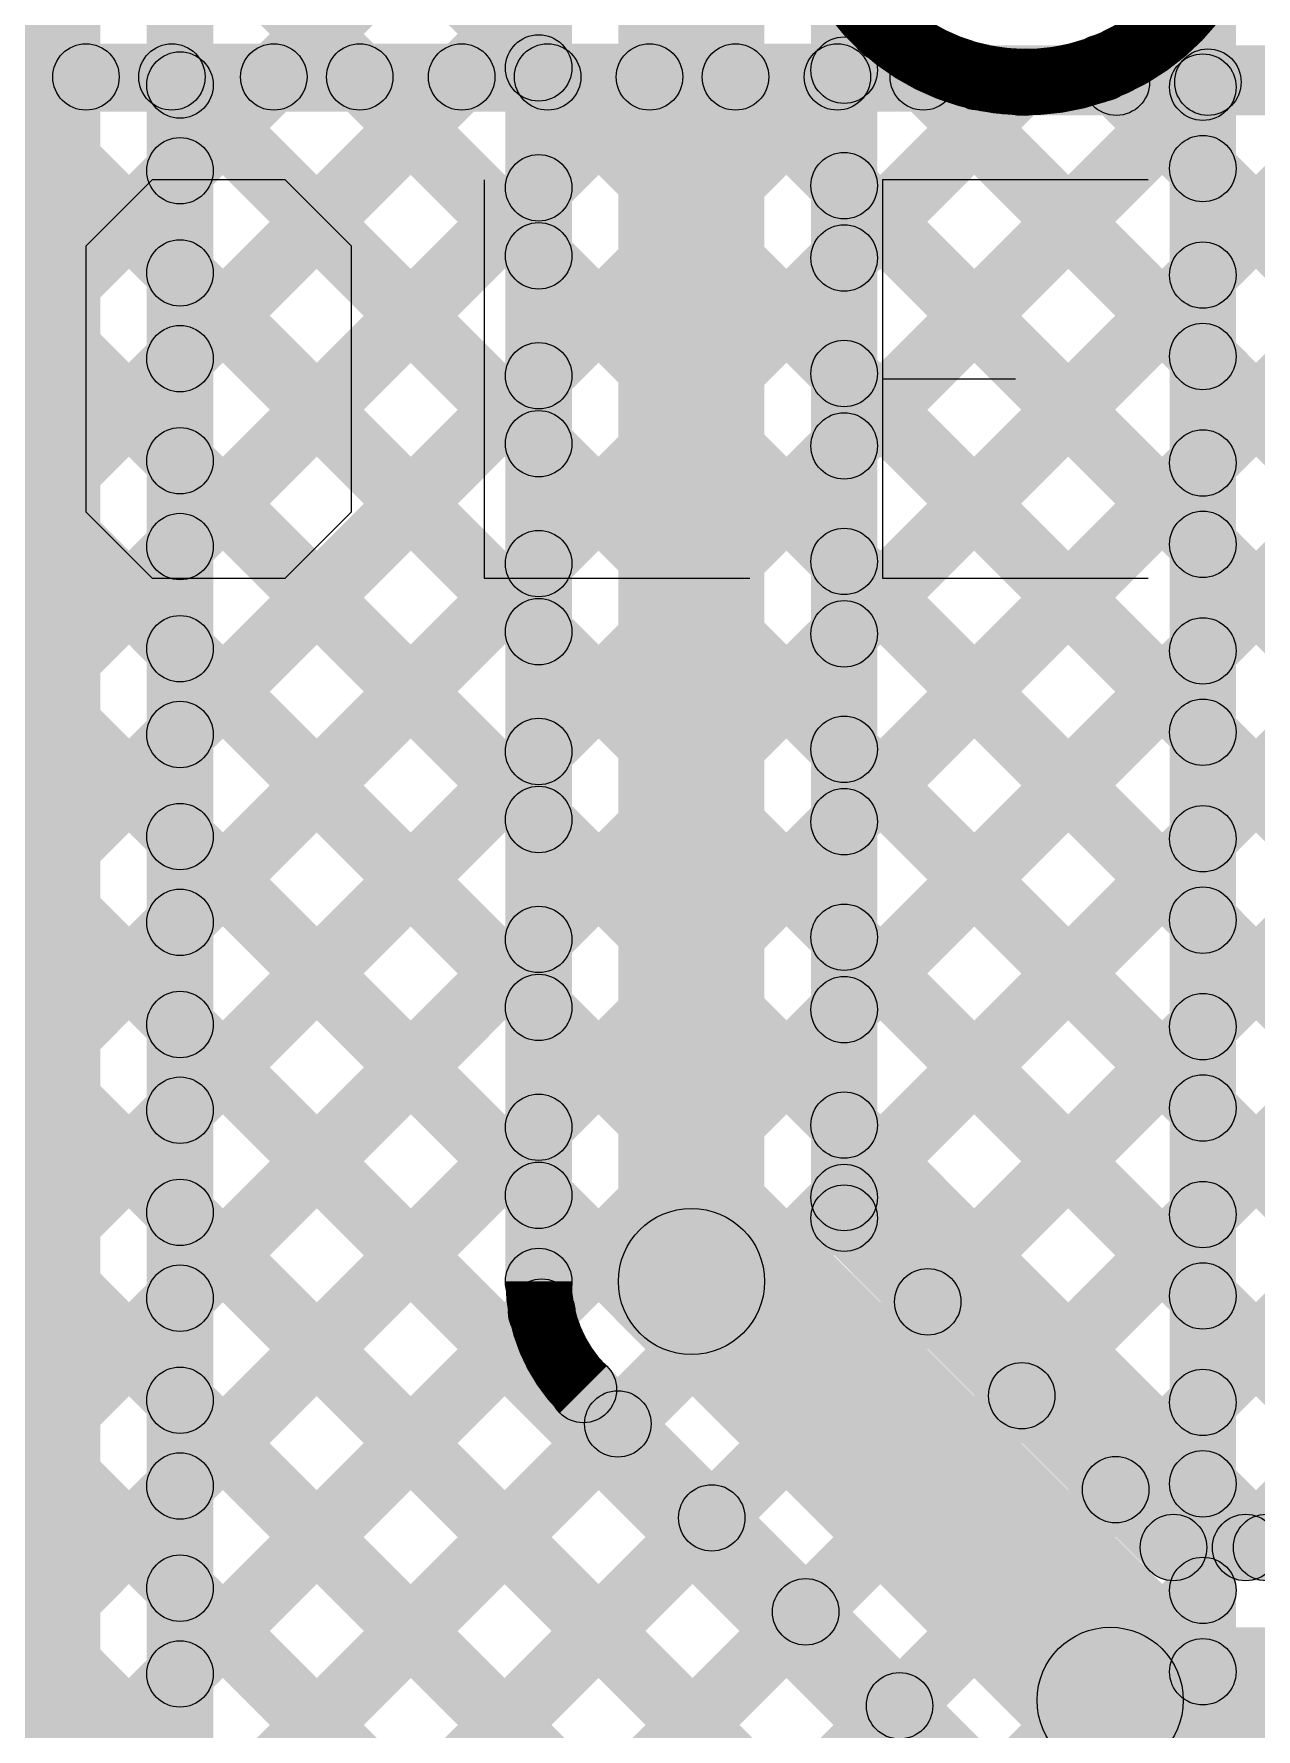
# Model space of a CAD drawing. Header units: millimetres. Extents: x -0.22 to 4.11, y -0.25 to 2.01.
# Drawn here: x 1.7542 to 1.9382, y 1.3589 to 1.6141 of the extents above; entities that cross this region are included whole.
import ezdxf

# ---------------------------------------------------------------- set-up
doc = ezdxf.new("R2010")
doc.units = ezdxf.units.MM
doc.header["$MEASUREMENT"] = 0
for name, color, linetype in [('BottomLayer', 5, 'Continuous'), ('Mechanical1', 6, 'Continuous'), ('TopLayer', 1, 'Continuous')]:
    doc.layers.add(name, color=color, linetype=linetype)

msp = doc.modelspace()

# ---------------------------------------------------------------- hatches: boundary and pattern name
at = {"layer": 'BottomLayer'}
for points in [[(1.57268, 1.66141), (1.57975, 1.66848), (1.93375, 1.31448), (1.92668, 1.30741)], [(1.57268, 1.66141), (1.57975, 1.66848), (1.93375, 1.31448), (1.92668, 1.30741)], [(1.57268, 1.63313), (1.57975, 1.6402), (1.93375, 1.2862), (1.92668, 1.27913)], [(1.57268, 1.63313), (1.57975, 1.6402), (1.93375, 1.2862), (1.92668, 1.27913)], [(1.93522, 1.0217), (1.92522, 1.0217), (1.92522, 1.62114), (1.93522, 1.62114)], [(1.93522, 1.0217), (1.92522, 1.0217), (1.92522, 1.62114), (1.93522, 1.62114)], [(1.57268, 1.60484), (1.57975, 1.61191), (1.93375, 1.25791), (1.92668, 1.25084)], [(1.57268, 1.60484), (1.57975, 1.61191), (1.93375, 1.25791), (1.92668, 1.25084)], [(1.57975, 1.41821), (1.57268, 1.42528), (1.75852, 1.61112), (1.7656, 1.60405)], [(1.57975, 1.30507), (1.57268, 1.31214), (1.87166, 1.61112), (1.87873, 1.60405)], [(1.57975, 1.33335), (1.57268, 1.34042), (1.84338, 1.61112), (1.85045, 1.60405)], [(1.57975, 1.38992), (1.57268, 1.39699), (1.78681, 1.61112), (1.79388, 1.60405)], [(1.57975, 1.36164), (1.57268, 1.36871), (1.81509, 1.61112), (1.82216, 1.60405)], [(1.57975, 1.41821), (1.57268, 1.42528), (1.75852, 1.61112), (1.7656, 1.60405)], [(1.57975, 1.30507), (1.57268, 1.31214), (1.87166, 1.61112), (1.87873, 1.60405)], [(1.57975, 1.33335), (1.57268, 1.34042), (1.84338, 1.61112), (1.85045, 1.60405)], [(1.57975, 1.38992), (1.57268, 1.39699), (1.78681, 1.61112), (1.79388, 1.60405)], [(1.57975, 1.36164), (1.57268, 1.36871), (1.81509, 1.61112), (1.82216, 1.60405)], [(1.57975, 1.27678), (1.57268, 1.28386), (1.89917, 1.61034), (1.90624, 1.60327)], [(1.57975, 1.27678), (1.57268, 1.28386), (1.89917, 1.61034), (1.90624, 1.60327)], [(1.64953, 1.60258), (1.64953, 1.61258), (1.89648, 1.61258), (1.89648, 1.60258)], [(1.64953, 1.60258), (1.64953, 1.61258), (1.89648, 1.61258), (1.89648, 1.60258)], [(1.65833, 1.60405), (1.6654, 1.61112), (1.93375, 1.34276), (1.92668, 1.33569)], [(1.65833, 1.60405), (1.6654, 1.61112), (1.93375, 1.34276), (1.92668, 1.33569)], [(1.68661, 1.60405), (1.69368, 1.61112), (1.93375, 1.37105), (1.92668, 1.36398)], [(1.68661, 1.60405), (1.69368, 1.61112), (1.93375, 1.37105), (1.92668, 1.36398)], [(1.7149, 1.60405), (1.72197, 1.61112), (1.93375, 1.39933), (1.92668, 1.39226)], [(1.7149, 1.60405), (1.72197, 1.61112), (1.93375, 1.39933), (1.92668, 1.39226)], [(1.74318, 1.60405), (1.75025, 1.61112), (1.93375, 1.42762), (1.92668, 1.42055)], [(1.74318, 1.60405), (1.75025, 1.61112), (1.93375, 1.42762), (1.92668, 1.42055)], [(1.77146, 1.60405), (1.77854, 1.61112), (1.93375, 1.4559), (1.92668, 1.44883)], [(1.77146, 1.60405), (1.77854, 1.61112), (1.93375, 1.4559), (1.92668, 1.44883)], [(1.79975, 1.60405), (1.80682, 1.61112), (1.93375, 1.48419), (1.92668, 1.47712)], [(1.79975, 1.60405), (1.80682, 1.61112), (1.93375, 1.48419), (1.92668, 1.47712)], [(1.82803, 1.60405), (1.8351, 1.61112), (1.93375, 1.51247), (1.92668, 1.5054)], [(1.82803, 1.60405), (1.8351, 1.61112), (1.93375, 1.51247), (1.92668, 1.5054)], [(1.85632, 1.60405), (1.86339, 1.61112), (1.93375, 1.54075), (1.92668, 1.53368)], [(1.85632, 1.60405), (1.86339, 1.61112), (1.93375, 1.54075), (1.92668, 1.53368)], [(1.8846, 1.60405), (1.89167, 1.61112), (1.93375, 1.56904), (1.92668, 1.56197)], [(1.8846, 1.60405), (1.89167, 1.61112), (1.93375, 1.56904), (1.92668, 1.56197)], [(1.91152, 1.60541), (1.9186, 1.61248), (1.93375, 1.59732), (1.92668, 1.59025)], [(1.91152, 1.60541), (1.9186, 1.61248), (1.93375, 1.59732), (1.92668, 1.59025)], [(1.57975, 1.2485), (1.57268, 1.25557), (1.92668, 1.60957), (1.93375, 1.6025)], [(1.57975, 1.2485), (1.57268, 1.25557), (1.92668, 1.60957), (1.93375, 1.6025)], [(1.57268, 1.57656), (1.57975, 1.58363), (1.93375, 1.22963), (1.92668, 1.22256)], [(1.57268, 1.57656), (1.57975, 1.58363), (1.93375, 1.22963), (1.92668, 1.22256)], [(1.57975, 1.22022), (1.57268, 1.22729), (1.92668, 1.58129), (1.93375, 1.57422)], [(1.57975, 1.22022), (1.57268, 1.22729), (1.92668, 1.58129), (1.93375, 1.57422)], [(1.57268, 1.54827), (1.57975, 1.55534), (1.93375, 1.20134), (1.92668, 1.19427)], [(1.57268, 1.54827), (1.57975, 1.55534), (1.93375, 1.20134), (1.92668, 1.19427)], [(1.57975, 1.19193), (1.57268, 1.199), (1.92668, 1.553), (1.93375, 1.54593)], [(1.57975, 1.19193), (1.57268, 1.199), (1.92668, 1.553), (1.93375, 1.54593)], [(1.57975, 1.16365), (1.57268, 1.17072), (1.92668, 1.52472), (1.93375, 1.51765)], [(1.57975, 1.16365), (1.57268, 1.17072), (1.92668, 1.52472), (1.93375, 1.51765)], [(1.57975, 1.13536), (1.57268, 1.14243), (1.92668, 1.49643), (1.93375, 1.48936)], [(1.57975, 1.13536), (1.57268, 1.14243), (1.92668, 1.49643), (1.93375, 1.48936)], [(1.57975, 1.10708), (1.57268, 1.11415), (1.92668, 1.46815), (1.93375, 1.46108)], [(1.57975, 1.10708), (1.57268, 1.11415), (1.92668, 1.46815), (1.93375, 1.46108)], [(1.57975, 1.07879), (1.57268, 1.08587), (1.92668, 1.43987), (1.93375, 1.43279)], [(1.57975, 1.07879), (1.57268, 1.08587), (1.92668, 1.43987), (1.93375, 1.43279)], [(1.57975, 1.05051), (1.57268, 1.05758), (1.92668, 1.41158), (1.93375, 1.40451)], [(1.57975, 1.05051), (1.57268, 1.05758), (1.92668, 1.41158), (1.93375, 1.40451)], [(1.57975, 1.02223), (1.57268, 1.0293), (1.92668, 1.3833), (1.93375, 1.37623)], [(1.57975, 1.02223), (1.57268, 1.0293), (1.92668, 1.3833), (1.93375, 1.37623)]]:
    msp.add_hatch(color=5, dxfattribs=at).paths.add_polyline_path(points)
h = msp.add_hatch(color=5, dxfattribs=at)
edge = h.paths.add_edge_path()
edge.add_arc((1.91506, 1.60895), 0.005, 0, 360)
h = msp.add_hatch(color=5, dxfattribs=at)
edge = h.paths.add_edge_path()
edge.add_arc((1.91506, 1.60895), 0.005, 0, 360)
h = msp.add_hatch(color=5, dxfattribs=at)
edge = h.paths.add_edge_path()
edge.add_arc((1.76206, 1.60758), 0.005, 0, 360)
h = msp.add_hatch(color=5, dxfattribs=at)
edge = h.paths.add_edge_path()
edge.add_arc((1.76206, 1.60758), 0.005, 0, 360)
h = msp.add_hatch(color=5, dxfattribs=at)
edge = h.paths.add_edge_path()
edge.add_arc((1.775, 1.60758), 0.005, 0, 360)
h = msp.add_hatch(color=5, dxfattribs=at)
edge = h.paths.add_edge_path()
edge.add_arc((1.775, 1.60758), 0.005, 0, 360)
h = msp.add_hatch(color=5, dxfattribs=at)
edge = h.paths.add_edge_path()
edge.add_arc((1.79034, 1.60758), 0.005, 0, 360)
h = msp.add_hatch(color=5, dxfattribs=at)
edge = h.paths.add_edge_path()
edge.add_arc((1.79034, 1.60758), 0.005, 0, 360)
h = msp.add_hatch(color=5, dxfattribs=at)
edge = h.paths.add_edge_path()
edge.add_arc((1.80328, 1.60758), 0.005, 0, 360)
h = msp.add_hatch(color=5, dxfattribs=at)
edge = h.paths.add_edge_path()
edge.add_arc((1.80328, 1.60758), 0.005, 0, 360)
h = msp.add_hatch(color=5, dxfattribs=at)
edge = h.paths.add_edge_path()
edge.add_arc((1.81863, 1.60758), 0.005, 0, 360)
h = msp.add_hatch(color=5, dxfattribs=at)
edge = h.paths.add_edge_path()
edge.add_arc((1.81863, 1.60758), 0.005, 0, 360)
h = msp.add_hatch(color=5, dxfattribs=at)
edge = h.paths.add_edge_path()
edge.add_arc((1.83157, 1.60758), 0.005, 0, 360)
h = msp.add_hatch(color=5, dxfattribs=at)
edge = h.paths.add_edge_path()
edge.add_arc((1.83157, 1.60758), 0.005, 0, 360)
h = msp.add_hatch(color=5, dxfattribs=at)
edge = h.paths.add_edge_path()
edge.add_arc((1.84691, 1.60758), 0.005, 0, 360)
h = msp.add_hatch(color=5, dxfattribs=at)
edge = h.paths.add_edge_path()
edge.add_arc((1.84691, 1.60758), 0.005, 0, 360)
h = msp.add_hatch(color=5, dxfattribs=at)
edge = h.paths.add_edge_path()
edge.add_arc((1.85985, 1.60758), 0.005, 0, 360)
h = msp.add_hatch(color=5, dxfattribs=at)
edge = h.paths.add_edge_path()
edge.add_arc((1.85985, 1.60758), 0.005, 0, 360)
h = msp.add_hatch(color=5, dxfattribs=at)
edge = h.paths.add_edge_path()
edge.add_arc((1.8752, 1.60758), 0.005, 0, 360)
h = msp.add_hatch(color=5, dxfattribs=at)
edge = h.paths.add_edge_path()
edge.add_arc((1.8752, 1.60758), 0.005, 0, 360)
h = msp.add_hatch(color=5, dxfattribs=at)
edge = h.paths.add_edge_path()
edge.add_arc((1.88814, 1.60758), 0.005, 0, 360)
h = msp.add_hatch(color=5, dxfattribs=at)
edge = h.paths.add_edge_path()
edge.add_arc((1.88814, 1.60758), 0.005, 0, 360)
h = msp.add_hatch(color=5, dxfattribs=at)
edge = h.paths.add_edge_path()
edge.add_arc((1.89648, 1.60758), 0.005, 0, 360)
h = msp.add_hatch(color=5, dxfattribs=at)
edge = h.paths.add_edge_path()
edge.add_arc((1.89648, 1.60758), 0.005, 0, 360)
h = msp.add_hatch(color=5, dxfattribs=at)
edge = h.paths.add_edge_path()
edge.add_arc((1.89648, 1.60758), 0.005, 0, 360)
h = msp.add_hatch(color=5, dxfattribs=at)
edge = h.paths.add_edge_path()
edge.add_arc((1.89648, 1.60758), 0.005, 0, 360)
h = msp.add_hatch(color=5, dxfattribs=at)
edge = h.paths.add_edge_path()
edge.add_arc((1.90271, 1.60681), 0.005, 0, 360)
h = msp.add_hatch(color=5, dxfattribs=at)
edge = h.paths.add_edge_path()
edge.add_arc((1.90271, 1.60681), 0.005, 0, 360)
h = msp.add_hatch(color=5, dxfattribs=at)
edge = h.paths.add_edge_path()
edge.add_arc((1.93022, 1.60604), 0.005, 0, 360)
h = msp.add_hatch(color=5, dxfattribs=at)
edge = h.paths.add_edge_path()
edge.add_arc((1.93022, 1.60604), 0.005, 0, 360)
h = msp.add_hatch(color=5, dxfattribs=at)
edge = h.paths.add_edge_path()
edge.add_arc((1.93022, 1.59379), 0.005, 0, 360)
h = msp.add_hatch(color=5, dxfattribs=at)
edge = h.paths.add_edge_path()
edge.add_arc((1.93022, 1.59379), 0.005, 0, 360)
h = msp.add_hatch(color=5, dxfattribs=at)
edge = h.paths.add_edge_path()
edge.add_arc((1.93022, 1.57775), 0.005, 0, 360)
h = msp.add_hatch(color=5, dxfattribs=at)
edge = h.paths.add_edge_path()
edge.add_arc((1.93022, 1.57775), 0.005, 0, 360)
h = msp.add_hatch(color=5, dxfattribs=at)
edge = h.paths.add_edge_path()
edge.add_arc((1.93022, 1.5655), 0.005, 0, 360)
h = msp.add_hatch(color=5, dxfattribs=at)
edge = h.paths.add_edge_path()
edge.add_arc((1.93022, 1.5655), 0.005, 0, 360)
h = msp.add_hatch(color=5, dxfattribs=at)
edge = h.paths.add_edge_path()
edge.add_arc((1.93022, 1.54947), 0.005, 0, 360)
h = msp.add_hatch(color=5, dxfattribs=at)
edge = h.paths.add_edge_path()
edge.add_arc((1.93022, 1.54947), 0.005, 0, 360)
h = msp.add_hatch(color=5, dxfattribs=at)
edge = h.paths.add_edge_path()
edge.add_arc((1.93022, 1.53722), 0.005, 0, 360)
h = msp.add_hatch(color=5, dxfattribs=at)
edge = h.paths.add_edge_path()
edge.add_arc((1.93022, 1.53722), 0.005, 0, 360)
h = msp.add_hatch(color=5, dxfattribs=at)
edge = h.paths.add_edge_path()
edge.add_arc((1.93022, 1.52118), 0.005, 0, 360)
h = msp.add_hatch(color=5, dxfattribs=at)
edge = h.paths.add_edge_path()
edge.add_arc((1.93022, 1.52118), 0.005, 0, 360)
h = msp.add_hatch(color=5, dxfattribs=at)
edge = h.paths.add_edge_path()
edge.add_arc((1.93022, 1.50894), 0.005, 0, 360)
h = msp.add_hatch(color=5, dxfattribs=at)
edge = h.paths.add_edge_path()
edge.add_arc((1.93022, 1.50894), 0.005, 0, 360)
h = msp.add_hatch(color=5, dxfattribs=at)
edge = h.paths.add_edge_path()
edge.add_arc((1.93022, 1.4929), 0.005, 0, 360)
h = msp.add_hatch(color=5, dxfattribs=at)
edge = h.paths.add_edge_path()
edge.add_arc((1.93022, 1.4929), 0.005, 0, 360)
h = msp.add_hatch(color=5, dxfattribs=at)
edge = h.paths.add_edge_path()
edge.add_arc((1.93022, 1.48065), 0.005, 0, 360)
h = msp.add_hatch(color=5, dxfattribs=at)
edge = h.paths.add_edge_path()
edge.add_arc((1.93022, 1.48065), 0.005, 0, 360)
h = msp.add_hatch(color=5, dxfattribs=at)
edge = h.paths.add_edge_path()
edge.add_arc((1.93022, 1.46461), 0.005, 0, 360)
h = msp.add_hatch(color=5, dxfattribs=at)
edge = h.paths.add_edge_path()
edge.add_arc((1.93022, 1.46461), 0.005, 0, 360)
h = msp.add_hatch(color=5, dxfattribs=at)
edge = h.paths.add_edge_path()
edge.add_arc((1.93022, 1.45237), 0.005, 0, 360)
h = msp.add_hatch(color=5, dxfattribs=at)
edge = h.paths.add_edge_path()
edge.add_arc((1.93022, 1.45237), 0.005, 0, 360)
h = msp.add_hatch(color=5, dxfattribs=at)
edge = h.paths.add_edge_path()
edge.add_arc((1.93022, 1.43633), 0.005, 0, 360)
h = msp.add_hatch(color=5, dxfattribs=at)
edge = h.paths.add_edge_path()
edge.add_arc((1.93022, 1.43633), 0.005, 0, 360)
h = msp.add_hatch(color=5, dxfattribs=at)
edge = h.paths.add_edge_path()
edge.add_arc((1.93022, 1.42408), 0.005, 0, 360)
h = msp.add_hatch(color=5, dxfattribs=at)
edge = h.paths.add_edge_path()
edge.add_arc((1.93022, 1.42408), 0.005, 0, 360)
h = msp.add_hatch(color=5, dxfattribs=at)
edge = h.paths.add_edge_path()
edge.add_arc((1.93022, 1.40805), 0.005, 0, 360)
h = msp.add_hatch(color=5, dxfattribs=at)
edge = h.paths.add_edge_path()
edge.add_arc((1.93022, 1.40805), 0.005, 0, 360)
h = msp.add_hatch(color=5, dxfattribs=at)
edge = h.paths.add_edge_path()
edge.add_arc((1.93022, 1.3958), 0.005, 0, 360)
h = msp.add_hatch(color=5, dxfattribs=at)
edge = h.paths.add_edge_path()
edge.add_arc((1.93022, 1.3958), 0.005, 0, 360)
h = msp.add_hatch(color=5, dxfattribs=at)
edge = h.paths.add_edge_path()
edge.add_arc((1.93022, 1.37976), 0.005, 0, 360)
h = msp.add_hatch(color=5, dxfattribs=at)
edge = h.paths.add_edge_path()
edge.add_arc((1.93022, 1.37976), 0.005, 0, 360)
h = msp.add_hatch(color=5, dxfattribs=at)
edge = h.paths.add_edge_path()
edge.add_arc((1.93022, 1.36751), 0.005, 0, 360)
h = msp.add_hatch(color=5, dxfattribs=at)
edge = h.paths.add_edge_path()
edge.add_arc((1.93022, 1.36751), 0.005, 0, 360)
at = {"layer": 'Mechanical1'}
msp.add_hatch(color=6, dxfattribs=at).paths.add_polyline_path([(0.71353, 1.60234), (0.71353, 1.61234), (3.09542, 1.61234), (3.09542, 1.60234)])
at = {"layer": 'TopLayer'}
for points in [[(1.76422, 0.78084), (1.74222, 0.78084), (1.74222, 1.77713), (1.76422, 1.77713)], [(1.86422, 1.42626), (1.84222, 1.42626), (1.84222, 1.77713), (1.86422, 1.77713)], [(1.78122, 0.79036), (1.77122, 0.79036), (1.77122, 1.74021), (1.78122, 1.74021)], [(1.78122, 0.79036), (1.77122, 0.79036), (1.77122, 1.74021), (1.78122, 1.74021)], [(1.83522, 1.42626), (1.82522, 1.42626), (1.82522, 1.74021), (1.83522, 1.74021)], [(1.83522, 1.42626), (1.82522, 1.42626), (1.82522, 1.74021), (1.83522, 1.74021)], [(1.77268, 1.6594), (1.77975, 1.66647), (1.83375, 1.61247), (1.82668, 1.6054)], [(1.77268, 1.6594), (1.77975, 1.66647), (1.83375, 1.61247), (1.82668, 1.6054)], [(1.77975, 1.58992), (1.77268, 1.59699), (1.82668, 1.65099), (1.83375, 1.64392)], [(1.77975, 1.58992), (1.77268, 1.59699), (1.82668, 1.65099), (1.83375, 1.64392)], [(1.77268, 1.63112), (1.77975, 1.63819), (1.83375, 1.58419), (1.82668, 1.57712)], [(1.77268, 1.63112), (1.77975, 1.63819), (1.83375, 1.58419), (1.82668, 1.57712)], [(1.87268, 1.61597), (1.87975, 1.62304), (2.11305, 1.38974), (2.10598, 1.38267)], [(1.87268, 1.61597), (1.87975, 1.62304), (2.11305, 1.38974), (2.10598, 1.38267)], [(1.77975, 1.56164), (1.77268, 1.56871), (1.82668, 1.62271), (1.83375, 1.61564)], [(1.77975, 1.56164), (1.77268, 1.56871), (1.82668, 1.62271), (1.83375, 1.61564)], [(1.88122, 1.43579), (1.87122, 1.43579), (1.87122, 1.62213), (1.88122, 1.62213)], [(1.88122, 1.43579), (1.87122, 1.43579), (1.87122, 1.62213), (1.88122, 1.62213)], [(1.87975, 1.60507), (1.87268, 1.61214), (1.87885, 1.61831), (1.88593, 1.61124)], [(1.87975, 1.60507), (1.87268, 1.61214), (1.87885, 1.61831), (1.88593, 1.61124)], [(1.87975, 1.57678), (1.87268, 1.58386), (1.89917, 1.61034), (1.90624, 1.60327)], [(1.87975, 1.57678), (1.87268, 1.58386), (1.89917, 1.61034), (1.90624, 1.60327)], [(1.87975, 1.5485), (1.87268, 1.55557), (1.92744, 1.61033), (1.93451, 1.60326)], [(1.87975, 1.43536), (1.87268, 1.44243), (2.04058, 1.61033), (2.04765, 1.60326)], [(1.87975, 1.46365), (1.87268, 1.47072), (2.0123, 1.61033), (2.01937, 1.60326)], [(1.87975, 1.49193), (1.87268, 1.499), (1.98401, 1.61033), (1.99108, 1.60326)], [(1.87975, 1.52022), (1.87268, 1.52729), (1.95573, 1.61033), (1.9628, 1.60326)], [(1.87975, 1.5485), (1.87268, 1.55557), (1.92744, 1.61033), (1.93451, 1.60326)], [(1.87975, 1.43536), (1.87268, 1.44243), (2.04058, 1.61033), (2.04765, 1.60326)], [(1.87975, 1.46365), (1.87268, 1.47072), (2.0123, 1.61033), (2.01937, 1.60326)], [(1.87975, 1.49193), (1.87268, 1.499), (1.98401, 1.61033), (1.99108, 1.60326)], [(1.87975, 1.52022), (1.87268, 1.52729), (1.95573, 1.61033), (1.9628, 1.60326)], [(1.89234, 1.41967), (1.88527, 1.42674), (2.06886, 1.61033), (2.07594, 1.60326)], [(1.89234, 1.41967), (1.88527, 1.42674), (2.06886, 1.61033), (2.07594, 1.60326)], [(1.90648, 1.40552), (1.89941, 1.41259), (2.09715, 1.61033), (2.10422, 1.60326)], [(1.90648, 1.40552), (1.89941, 1.41259), (2.09715, 1.61033), (2.10422, 1.60326)], [(1.90353, 1.6018), (1.90353, 1.6118), (2.32542, 1.6118), (2.32542, 1.6018)], [(1.90353, 1.6018), (1.90353, 1.6118), (2.32542, 1.6118), (2.32542, 1.6018)], [(1.92062, 1.39138), (1.91355, 1.39845), (2.12543, 1.61033), (2.1325, 1.60326)], [(1.92062, 1.39138), (1.91355, 1.39845), (2.12543, 1.61033), (2.1325, 1.60326)], [(1.91367, 1.60326), (1.92074, 1.61033), (2.14134, 1.38974), (2.13426, 1.38267)], [(1.91367, 1.60326), (1.92074, 1.61033), (2.14134, 1.38974), (2.13426, 1.38267)], [(1.9402, 1.38267), (1.93313, 1.38974), (2.15372, 1.61033), (2.16079, 1.60326)], [(1.9402, 1.38267), (1.93313, 1.38974), (2.15372, 1.61033), (2.16079, 1.60326)], [(1.77268, 1.60283), (1.77975, 1.6099), (1.83375, 1.5559), (1.82668, 1.54883)], [(1.77268, 1.60283), (1.77975, 1.6099), (1.83375, 1.5559), (1.82668, 1.54883)], [(1.77975, 1.53335), (1.77268, 1.54042), (1.82668, 1.59442), (1.83375, 1.58735)], [(1.77975, 1.53335), (1.77268, 1.54042), (1.82668, 1.59442), (1.83375, 1.58735)], [(1.87268, 1.58768), (1.87975, 1.59475), (2.08477, 1.38974), (2.0777, 1.38267)], [(1.87268, 1.58768), (1.87975, 1.59475), (2.08477, 1.38974), (2.0777, 1.38267)], [(1.77268, 1.57455), (1.77975, 1.58162), (1.83375, 1.52762), (1.82668, 1.52055)], [(1.77268, 1.57455), (1.77975, 1.58162), (1.83375, 1.52762), (1.82668, 1.52055)], [(1.77975, 1.50507), (1.77268, 1.51214), (1.82668, 1.56614), (1.83375, 1.55907)], [(1.77975, 1.50507), (1.77268, 1.51214), (1.82668, 1.56614), (1.83375, 1.55907)], [(1.87268, 1.5594), (1.87975, 1.56647), (2.05648, 1.38974), (2.04941, 1.38267)], [(1.87268, 1.5594), (1.87975, 1.56647), (2.05648, 1.38974), (2.04941, 1.38267)], [(1.77268, 1.54626), (1.77975, 1.55333), (1.83375, 1.49933), (1.82668, 1.49226)], [(1.77268, 1.54626), (1.77975, 1.55333), (1.83375, 1.49933), (1.82668, 1.49226)], [(1.77975, 1.47678), (1.77268, 1.48386), (1.82668, 1.53786), (1.83375, 1.53078)], [(1.77975, 1.47678), (1.77268, 1.48386), (1.82668, 1.53786), (1.83375, 1.53078)], [(1.87268, 1.53112), (1.87975, 1.53819), (2.0282, 1.38974), (2.02113, 1.38267)], [(1.87268, 1.53112), (1.87975, 1.53819), (2.0282, 1.38974), (2.02113, 1.38267)], [(1.77268, 1.51798), (1.77975, 1.52505), (1.83375, 1.47105), (1.82668, 1.46398)], [(1.77268, 1.51798), (1.77975, 1.52505), (1.83375, 1.47105), (1.82668, 1.46398)], [(1.77975, 1.4485), (1.77268, 1.45557), (1.82668, 1.50957), (1.83375, 1.5025)], [(1.77975, 1.4485), (1.77268, 1.45557), (1.82668, 1.50957), (1.83375, 1.5025)], [(1.87268, 1.50283), (1.87975, 1.5099), (1.99991, 1.38974), (1.99284, 1.38267)], [(1.87268, 1.50283), (1.87975, 1.5099), (1.99991, 1.38974), (1.99284, 1.38267)], [(1.77268, 1.48969), (1.77975, 1.49676), (1.83375, 1.44276), (1.82668, 1.43569)], [(1.77268, 1.48969), (1.77975, 1.49676), (1.83375, 1.44276), (1.82668, 1.43569)], [(1.77975, 1.42022), (1.77268, 1.42729), (1.82668, 1.48129), (1.83375, 1.47422)], [(1.77975, 1.42022), (1.77268, 1.42729), (1.82668, 1.48129), (1.83375, 1.47422)], [(1.87268, 1.47455), (1.87975, 1.48162), (1.97163, 1.38974), (1.96456, 1.38267)], [(1.87268, 1.47455), (1.87975, 1.48162), (1.97163, 1.38974), (1.96456, 1.38267)], [(1.77268, 1.46141), (1.77975, 1.46848), (2.02147, 1.22676), (2.0144, 1.21969)], [(1.77268, 1.46141), (1.77975, 1.46848), (2.02147, 1.22676), (2.0144, 1.21969)], [(1.77975, 1.39193), (1.77268, 1.399), (1.82668, 1.453), (1.83375, 1.44593)], [(1.77975, 1.39193), (1.77268, 1.399), (1.82668, 1.453), (1.83375, 1.44593)], [(1.87268, 1.44626), (1.87975, 1.45333), (1.94334, 1.38974), (1.93627, 1.38267)], [(1.87268, 1.44626), (1.87975, 1.45333), (1.94334, 1.38974), (1.93627, 1.38267)], [(1.77268, 1.43313), (1.77975, 1.4402), (2.00733, 1.21262), (2.00026, 1.20555)], [(1.77268, 1.43313), (1.77975, 1.4402), (2.00733, 1.21262), (2.00026, 1.20555)], [(1.87268, 1.43225), (1.87975, 1.43932), (1.92934, 1.38974), (1.92226, 1.38267)], [(1.87268, 1.43225), (1.87975, 1.43932), (1.92934, 1.38974), (1.92226, 1.38267)], [(1.84544, 1.41848), (1.861, 1.43404), (1.92405, 1.37098), (1.90849, 1.35543)], [(1.77975, 1.36365), (1.77268, 1.37072), (1.82715, 1.42519), (1.83422, 1.41811)], [(1.77975, 1.36365), (1.77268, 1.37072), (1.82715, 1.42519), (1.83422, 1.41811)], [(1.77268, 1.40484), (1.77975, 1.41191), (1.99319, 1.19848), (1.98612, 1.19141)], [(1.77268, 1.40484), (1.77975, 1.41191), (1.99319, 1.19848), (1.98612, 1.19141)], [(1.83342, 1.40646), (1.84049, 1.41353), (1.90354, 1.35048), (1.89647, 1.34341)], [(1.83342, 1.40646), (1.84049, 1.41353), (1.90354, 1.35048), (1.89647, 1.34341)], [(1.77975, 1.33536), (1.77268, 1.34243), (1.8386, 1.40835), (1.84567, 1.40128)], [(1.77975, 1.33536), (1.77268, 1.34243), (1.8386, 1.40835), (1.84567, 1.40128)], [(1.77975, 1.30708), (1.77268, 1.31415), (1.85274, 1.39421), (1.85981, 1.38714)], [(1.77975, 1.30708), (1.77268, 1.31415), (1.85274, 1.39421), (1.85981, 1.38714)], [(1.9258, 1.38121), (1.9258, 1.39121), (3.53364, 1.39121), (3.53364, 1.38121)], [(1.9258, 1.38121), (1.9258, 1.39121), (3.53364, 1.39121), (3.53364, 1.38121)], [(1.77268, 1.37656), (1.77975, 1.38363), (1.97905, 1.18433), (1.97198, 1.17726)], [(1.77268, 1.37656), (1.77975, 1.38363), (1.97905, 1.18433), (1.97198, 1.17726)], [(1.77975, 1.27879), (1.77268, 1.28587), (1.86688, 1.38007), (1.87396, 1.373)], [(1.77975, 1.27879), (1.77268, 1.28587), (1.86688, 1.38007), (1.87396, 1.373)], [(1.91627, 1.35221), (1.91627, 1.37421), (3.54317, 1.37421), (3.54317, 1.35221)], [(1.77975, 1.25051), (1.77268, 1.25758), (1.88103, 1.36593), (1.8881, 1.35885)], [(1.77975, 1.25051), (1.77268, 1.25758), (1.88103, 1.36593), (1.8881, 1.35885)]]:
    msp.add_hatch(color=1, dxfattribs=at).paths.add_polyline_path(points)
h = msp.add_hatch(color=1, dxfattribs=at)
edge = h.paths.add_edge_path()
edge.add_arc((1.88239, 1.61478), 0.005, 0, 360)
h = msp.add_hatch(color=1, dxfattribs=at)
edge = h.paths.add_edge_path()
edge.add_arc((1.88239, 1.61478), 0.005, 0, 360)
h = msp.add_hatch(color=1, dxfattribs=at)
edge = h.paths.add_edge_path()
edge.add_arc((1.83022, 1.60894), 0.005, 0, 360)
h = msp.add_hatch(color=1, dxfattribs=at)
edge = h.paths.add_edge_path()
edge.add_arc((1.83022, 1.60894), 0.005, 0, 360)
h = msp.add_hatch(color=1, dxfattribs=at)
edge = h.paths.add_edge_path()
edge.add_arc((1.87622, 1.6086), 0.005, 0, 360)
h = msp.add_hatch(color=1, dxfattribs=at)
edge = h.paths.add_edge_path()
edge.add_arc((1.87622, 1.6086), 0.005, 0, 360)
h = msp.add_hatch(color=1, dxfattribs=at)
edge = h.paths.add_edge_path()
edge.add_arc((1.77622, 1.60637), 0.005, 0, 360)
h = msp.add_hatch(color=1, dxfattribs=at)
edge = h.paths.add_edge_path()
edge.add_arc((1.77622, 1.60637), 0.005, 0, 360)
h = msp.add_hatch(color=1, dxfattribs=at)
edge = h.paths.add_edge_path()
edge.add_arc((1.90271, 1.60681), 0.005, 0, 360)
h = msp.add_hatch(color=1, dxfattribs=at)
edge = h.paths.add_edge_path()
edge.add_arc((1.90271, 1.60681), 0.005, 0, 360)
h = msp.add_hatch(color=1, dxfattribs=at)
edge = h.paths.add_edge_path()
edge.add_arc((1.90353, 1.6068), 0.005, 0, 360)
h = msp.add_hatch(color=1, dxfattribs=at)
edge = h.paths.add_edge_path()
edge.add_arc((1.90353, 1.6068), 0.005, 0, 360)
h = msp.add_hatch(color=1, dxfattribs=at)
edge = h.paths.add_edge_path()
edge.add_arc((1.90353, 1.6068), 0.005, 0, 360)
h = msp.add_hatch(color=1, dxfattribs=at)
edge = h.paths.add_edge_path()
edge.add_arc((1.90353, 1.6068), 0.005, 0, 360)
h = msp.add_hatch(color=1, dxfattribs=at)
edge = h.paths.add_edge_path()
edge.add_arc((1.91721, 1.6068), 0.005, 0, 360)
h = msp.add_hatch(color=1, dxfattribs=at)
edge = h.paths.add_edge_path()
edge.add_arc((1.91721, 1.6068), 0.005, 0, 360)
h = msp.add_hatch(color=1, dxfattribs=at)
edge = h.paths.add_edge_path()
edge.add_arc((1.93098, 1.6068), 0.005, 0, 360)
h = msp.add_hatch(color=1, dxfattribs=at)
edge = h.paths.add_edge_path()
edge.add_arc((1.93098, 1.6068), 0.005, 0, 360)
h = msp.add_hatch(color=1, dxfattribs=at)
edge = h.paths.add_edge_path()
edge.add_arc((1.77622, 1.59346), 0.005, 0, 360)
h = msp.add_hatch(color=1, dxfattribs=at)
edge = h.paths.add_edge_path()
edge.add_arc((1.77622, 1.59346), 0.005, 0, 360)
h = msp.add_hatch(color=1, dxfattribs=at)
edge = h.paths.add_edge_path()
edge.add_arc((1.83022, 1.59089), 0.005, 0, 360)
h = msp.add_hatch(color=1, dxfattribs=at)
edge = h.paths.add_edge_path()
edge.add_arc((1.83022, 1.59089), 0.005, 0, 360)
h = msp.add_hatch(color=1, dxfattribs=at)
edge = h.paths.add_edge_path()
edge.add_arc((1.87622, 1.59122), 0.005, 0, 360)
h = msp.add_hatch(color=1, dxfattribs=at)
edge = h.paths.add_edge_path()
edge.add_arc((1.87622, 1.59122), 0.005, 0, 360)
h = msp.add_hatch(color=1, dxfattribs=at)
edge = h.paths.add_edge_path()
edge.add_arc((1.83022, 1.58065), 0.005, 0, 360)
h = msp.add_hatch(color=1, dxfattribs=at)
edge = h.paths.add_edge_path()
edge.add_arc((1.83022, 1.58065), 0.005, 0, 360)
h = msp.add_hatch(color=1, dxfattribs=at)
edge = h.paths.add_edge_path()
edge.add_arc((1.87622, 1.58032), 0.005, 0, 360)
h = msp.add_hatch(color=1, dxfattribs=at)
edge = h.paths.add_edge_path()
edge.add_arc((1.87622, 1.58032), 0.005, 0, 360)
h = msp.add_hatch(color=1, dxfattribs=at)
edge = h.paths.add_edge_path()
edge.add_arc((1.77622, 1.57808), 0.005, 0, 360)
h = msp.add_hatch(color=1, dxfattribs=at)
edge = h.paths.add_edge_path()
edge.add_arc((1.77622, 1.57808), 0.005, 0, 360)
h = msp.add_hatch(color=1, dxfattribs=at)
edge = h.paths.add_edge_path()
edge.add_arc((1.77622, 1.56517), 0.005, 0, 360)
h = msp.add_hatch(color=1, dxfattribs=at)
edge = h.paths.add_edge_path()
edge.add_arc((1.77622, 1.56517), 0.005, 0, 360)
h = msp.add_hatch(color=1, dxfattribs=at)
edge = h.paths.add_edge_path()
edge.add_arc((1.83022, 1.5626), 0.005, 0, 360)
h = msp.add_hatch(color=1, dxfattribs=at)
edge = h.paths.add_edge_path()
edge.add_arc((1.83022, 1.5626), 0.005, 0, 360)
h = msp.add_hatch(color=1, dxfattribs=at)
edge = h.paths.add_edge_path()
edge.add_arc((1.87622, 1.56294), 0.005, 0, 360)
h = msp.add_hatch(color=1, dxfattribs=at)
edge = h.paths.add_edge_path()
edge.add_arc((1.87622, 1.56294), 0.005, 0, 360)
h = msp.add_hatch(color=1, dxfattribs=at)
edge = h.paths.add_edge_path()
edge.add_arc((1.83022, 1.55237), 0.005, 0, 360)
h = msp.add_hatch(color=1, dxfattribs=at)
edge = h.paths.add_edge_path()
edge.add_arc((1.83022, 1.55237), 0.005, 0, 360)
h = msp.add_hatch(color=1, dxfattribs=at)
edge = h.paths.add_edge_path()
edge.add_arc((1.87622, 1.55204), 0.005, 0, 360)
h = msp.add_hatch(color=1, dxfattribs=at)
edge = h.paths.add_edge_path()
edge.add_arc((1.87622, 1.55204), 0.005, 0, 360)
h = msp.add_hatch(color=1, dxfattribs=at)
edge = h.paths.add_edge_path()
edge.add_arc((1.77622, 1.5498), 0.005, 0, 360)
h = msp.add_hatch(color=1, dxfattribs=at)
edge = h.paths.add_edge_path()
edge.add_arc((1.77622, 1.5498), 0.005, 0, 360)
h = msp.add_hatch(color=1, dxfattribs=at)
edge = h.paths.add_edge_path()
edge.add_arc((1.77622, 1.53689), 0.005, 0, 360)
h = msp.add_hatch(color=1, dxfattribs=at)
edge = h.paths.add_edge_path()
edge.add_arc((1.77622, 1.53689), 0.005, 0, 360)
h = msp.add_hatch(color=1, dxfattribs=at)
edge = h.paths.add_edge_path()
edge.add_arc((1.83022, 1.53432), 0.005, 0, 360)
h = msp.add_hatch(color=1, dxfattribs=at)
edge = h.paths.add_edge_path()
edge.add_arc((1.83022, 1.53432), 0.005, 0, 360)
h = msp.add_hatch(color=1, dxfattribs=at)
edge = h.paths.add_edge_path()
edge.add_arc((1.87622, 1.53465), 0.005, 0, 360)
h = msp.add_hatch(color=1, dxfattribs=at)
edge = h.paths.add_edge_path()
edge.add_arc((1.87622, 1.53465), 0.005, 0, 360)
h = msp.add_hatch(color=1, dxfattribs=at)
edge = h.paths.add_edge_path()
edge.add_arc((1.83022, 1.52408), 0.005, 0, 360)
h = msp.add_hatch(color=1, dxfattribs=at)
edge = h.paths.add_edge_path()
edge.add_arc((1.83022, 1.52408), 0.005, 0, 360)
h = msp.add_hatch(color=1, dxfattribs=at)
edge = h.paths.add_edge_path()
edge.add_arc((1.87622, 1.52375), 0.005, 0, 360)
h = msp.add_hatch(color=1, dxfattribs=at)
edge = h.paths.add_edge_path()
edge.add_arc((1.87622, 1.52375), 0.005, 0, 360)
h = msp.add_hatch(color=1, dxfattribs=at)
edge = h.paths.add_edge_path()
edge.add_arc((1.77622, 1.52151), 0.005, 0, 360)
h = msp.add_hatch(color=1, dxfattribs=at)
edge = h.paths.add_edge_path()
edge.add_arc((1.77622, 1.52151), 0.005, 0, 360)
h = msp.add_hatch(color=1, dxfattribs=at)
edge = h.paths.add_edge_path()
edge.add_arc((1.77622, 1.5086), 0.005, 0, 360)
h = msp.add_hatch(color=1, dxfattribs=at)
edge = h.paths.add_edge_path()
edge.add_arc((1.77622, 1.5086), 0.005, 0, 360)
h = msp.add_hatch(color=1, dxfattribs=at)
edge = h.paths.add_edge_path()
edge.add_arc((1.83022, 1.50604), 0.005, 0, 360)
h = msp.add_hatch(color=1, dxfattribs=at)
edge = h.paths.add_edge_path()
edge.add_arc((1.83022, 1.50604), 0.005, 0, 360)
h = msp.add_hatch(color=1, dxfattribs=at)
edge = h.paths.add_edge_path()
edge.add_arc((1.87622, 1.50637), 0.005, 0, 360)
h = msp.add_hatch(color=1, dxfattribs=at)
edge = h.paths.add_edge_path()
edge.add_arc((1.87622, 1.50637), 0.005, 0, 360)
h = msp.add_hatch(color=1, dxfattribs=at)
edge = h.paths.add_edge_path()
edge.add_arc((1.83022, 1.4958), 0.005, 0, 360)
h = msp.add_hatch(color=1, dxfattribs=at)
edge = h.paths.add_edge_path()
edge.add_arc((1.83022, 1.4958), 0.005, 0, 360)
h = msp.add_hatch(color=1, dxfattribs=at)
edge = h.paths.add_edge_path()
edge.add_arc((1.87622, 1.49547), 0.005, 0, 360)
h = msp.add_hatch(color=1, dxfattribs=at)
edge = h.paths.add_edge_path()
edge.add_arc((1.87622, 1.49547), 0.005, 0, 360)
h = msp.add_hatch(color=1, dxfattribs=at)
edge = h.paths.add_edge_path()
edge.add_arc((1.77622, 1.49323), 0.005, 0, 360)
h = msp.add_hatch(color=1, dxfattribs=at)
edge = h.paths.add_edge_path()
edge.add_arc((1.77622, 1.49323), 0.005, 0, 360)
h = msp.add_hatch(color=1, dxfattribs=at)
edge = h.paths.add_edge_path()
edge.add_arc((1.77622, 1.48032), 0.005, 0, 360)
h = msp.add_hatch(color=1, dxfattribs=at)
edge = h.paths.add_edge_path()
edge.add_arc((1.77622, 1.48032), 0.005, 0, 360)
h = msp.add_hatch(color=1, dxfattribs=at)
edge = h.paths.add_edge_path()
edge.add_arc((1.83022, 1.47775), 0.005, 0, 360)
h = msp.add_hatch(color=1, dxfattribs=at)
edge = h.paths.add_edge_path()
edge.add_arc((1.83022, 1.47775), 0.005, 0, 360)
h = msp.add_hatch(color=1, dxfattribs=at)
edge = h.paths.add_edge_path()
edge.add_arc((1.87622, 1.47808), 0.005, 0, 360)
h = msp.add_hatch(color=1, dxfattribs=at)
edge = h.paths.add_edge_path()
edge.add_arc((1.87622, 1.47808), 0.005, 0, 360)
h = msp.add_hatch(color=1, dxfattribs=at)
edge = h.paths.add_edge_path()
edge.add_arc((1.83022, 1.46751), 0.005, 0, 360)
h = msp.add_hatch(color=1, dxfattribs=at)
edge = h.paths.add_edge_path()
edge.add_arc((1.83022, 1.46751), 0.005, 0, 360)
h = msp.add_hatch(color=1, dxfattribs=at)
edge = h.paths.add_edge_path()
edge.add_arc((1.77622, 1.46494), 0.005, 0, 360)
h = msp.add_hatch(color=1, dxfattribs=at)
edge = h.paths.add_edge_path()
edge.add_arc((1.77622, 1.46494), 0.005, 0, 360)
h = msp.add_hatch(color=1, dxfattribs=at)
edge = h.paths.add_edge_path()
edge.add_arc((1.87622, 1.46718), 0.005, 0, 360)
h = msp.add_hatch(color=1, dxfattribs=at)
edge = h.paths.add_edge_path()
edge.add_arc((1.87622, 1.46718), 0.005, 0, 360)
h = msp.add_hatch(color=1, dxfattribs=at)
edge = h.paths.add_edge_path()
edge.add_arc((1.77622, 1.45204), 0.005, 0, 360)
h = msp.add_hatch(color=1, dxfattribs=at)
edge = h.paths.add_edge_path()
edge.add_arc((1.77622, 1.45204), 0.005, 0, 360)
h = msp.add_hatch(color=1, dxfattribs=at)
edge = h.paths.add_edge_path()
edge.add_arc((1.87622, 1.4498), 0.005, 0, 360)
h = msp.add_hatch(color=1, dxfattribs=at)
edge = h.paths.add_edge_path()
edge.add_arc((1.87622, 1.4498), 0.005, 0, 360)
h = msp.add_hatch(color=1, dxfattribs=at)
edge = h.paths.add_edge_path()
edge.add_arc((1.83022, 1.44947), 0.005, 0, 360)
h = msp.add_hatch(color=1, dxfattribs=at)
edge = h.paths.add_edge_path()
edge.add_arc((1.83022, 1.44947), 0.005, 0, 360)
h = msp.add_hatch(color=1, dxfattribs=at)
edge = h.paths.add_edge_path()
edge.add_arc((1.83022, 1.43923), 0.005, 0, 360)
h = msp.add_hatch(color=1, dxfattribs=at)
edge = h.paths.add_edge_path()
edge.add_arc((1.83022, 1.43923), 0.005, 0, 360)
h = msp.add_hatch(color=1, dxfattribs=at)
edge = h.paths.add_edge_path()
edge.add_arc((1.87622, 1.4389), 0.005, 0, 360)
h = msp.add_hatch(color=1, dxfattribs=at)
edge = h.paths.add_edge_path()
edge.add_arc((1.87622, 1.4389), 0.005, 0, 360)
h = msp.add_hatch(color=1, dxfattribs=at)
edge = h.paths.add_edge_path()
edge.add_arc((1.77622, 1.43666), 0.005, 0, 360)
h = msp.add_hatch(color=1, dxfattribs=at)
edge = h.paths.add_edge_path()
edge.add_arc((1.77622, 1.43666), 0.005, 0, 360)
h = msp.add_hatch(color=1, dxfattribs=at)
edge = h.paths.add_edge_path()
edge.add_arc((1.87622, 1.43579), 0.005, 0, 360)
h = msp.add_hatch(color=1, dxfattribs=at)
edge = h.paths.add_edge_path()
edge.add_arc((1.87622, 1.43579), 0.005, 0, 360)
h = msp.add_hatch(color=1, dxfattribs=at)
edge = h.paths.add_edge_path()
edge.add_arc((1.87622, 1.43579), 0.005, 0, 360)
h = msp.add_hatch(color=1, dxfattribs=at)
edge = h.paths.add_edge_path()
edge.add_arc((1.87622, 1.43579), 0.005, 0, 360)
h = msp.add_hatch(color=1, dxfattribs=at)
edge = h.paths.add_edge_path()
edge.add_arc((1.85322, 1.42626), 0.011, 0, 360)
h = msp.add_hatch(color=1, dxfattribs=at)
edge = h.paths.add_edge_path()
edge.add_arc((1.85322, 1.42626), 0.011, 0, 360)
h = msp.add_hatch(color=1, dxfattribs=at)
edge = h.paths.add_edge_path()
edge.add_arc((1.83022, 1.42626), 0.005, 0, 360)
h = msp.add_hatch(color=1, dxfattribs=at)
edge = h.paths.add_edge_path()
edge.add_arc((1.83022, 1.42626), 0.005, 0, 360)
h = msp.add_hatch(color=1, dxfattribs=at)
edge = h.paths.add_edge_path()
edge.add_arc((1.83022, 1.42626), 0.005, 0, 360)
h = msp.add_hatch(color=1, dxfattribs=at)
edge = h.paths.add_edge_path()
edge.add_arc((1.83022, 1.42626), 0.005, 0, 360)
h = msp.add_hatch(color=1, dxfattribs=at)
edge = h.paths.add_edge_path()
edge.add_arc((1.83022, 1.42626), 0.005, 0, 360)
h = msp.add_hatch(color=1, dxfattribs=at)
edge = h.paths.add_edge_path()
edge.add_arc((1.83022, 1.42626), 0.005, 0, 360)
h = msp.add_hatch(color=1, dxfattribs=at)
edge = h.paths.add_edge_path()
edge.add_arc((1.77622, 1.42375), 0.005, 0, 360)
h = msp.add_hatch(color=1, dxfattribs=at)
edge = h.paths.add_edge_path()
edge.add_arc((1.77622, 1.42375), 0.005, 0, 360)
h = msp.add_hatch(color=1, dxfattribs=at)
edge = h.paths.add_edge_path()
edge.add_arc((1.83068, 1.42165), 0.005, 0, 360)
h = msp.add_hatch(color=1, dxfattribs=at)
edge = h.paths.add_edge_path()
edge.add_arc((1.83068, 1.42165), 0.005, 0, 360)
h = msp.add_hatch(color=1, dxfattribs=at)
edge = h.paths.add_edge_path()
edge.add_arc((1.8888, 1.4232), 0.005, 0, 360)
h = msp.add_hatch(color=1, dxfattribs=at)
edge = h.paths.add_edge_path()
edge.add_arc((1.8888, 1.4232), 0.005, 0, 360)
h = msp.add_hatch(color=1, dxfattribs=at)
edge = h.paths.add_edge_path()
edge.add_arc((1.83695, 1.41), 0.005, 0, 360)
h = msp.add_hatch(color=1, dxfattribs=at)
edge = h.paths.add_edge_path()
edge.add_arc((1.83695, 1.41), 0.005, 0, 360)
h = msp.add_hatch(color=1, dxfattribs=at)
edge = h.paths.add_edge_path()
edge.add_arc((1.83695, 1.41), 0.005, 0, 360)
h = msp.add_hatch(color=1, dxfattribs=at)
edge = h.paths.add_edge_path()
edge.add_arc((1.83695, 1.41), 0.005, 0, 360)
h = msp.add_hatch(color=1, dxfattribs=at)
edge = h.paths.add_edge_path()
edge.add_arc((1.83695, 1.41), 0.005, 0, 360)
h = msp.add_hatch(color=1, dxfattribs=at)
edge = h.paths.add_edge_path()
edge.add_arc((1.83695, 1.41), 0.005, 0, 360)
h = msp.add_hatch(color=1, dxfattribs=at)
edge = h.paths.add_edge_path()
edge.add_arc((1.90295, 1.40906), 0.005, 0, 360)
h = msp.add_hatch(color=1, dxfattribs=at)
edge = h.paths.add_edge_path()
edge.add_arc((1.90295, 1.40906), 0.005, 0, 360)
h = msp.add_hatch(color=1, dxfattribs=at)
edge = h.paths.add_edge_path()
edge.add_arc((1.77622, 1.40838), 0.005, 0, 360)
h = msp.add_hatch(color=1, dxfattribs=at)
edge = h.paths.add_edge_path()
edge.add_arc((1.77622, 1.40838), 0.005, 0, 360)
h = msp.add_hatch(color=1, dxfattribs=at)
edge = h.paths.add_edge_path()
edge.add_arc((1.84214, 1.40482), 0.005, 0, 360)
h = msp.add_hatch(color=1, dxfattribs=at)
edge = h.paths.add_edge_path()
edge.add_arc((1.84214, 1.40482), 0.005, 0, 360)
h = msp.add_hatch(color=1, dxfattribs=at)
edge = h.paths.add_edge_path()
edge.add_arc((1.77622, 1.39547), 0.005, 0, 360)
h = msp.add_hatch(color=1, dxfattribs=at)
edge = h.paths.add_edge_path()
edge.add_arc((1.77622, 1.39547), 0.005, 0, 360)
h = msp.add_hatch(color=1, dxfattribs=at)
edge = h.paths.add_edge_path()
edge.add_arc((1.91709, 1.39492), 0.005, 0, 360)
h = msp.add_hatch(color=1, dxfattribs=at)
edge = h.paths.add_edge_path()
edge.add_arc((1.91709, 1.39492), 0.005, 0, 360)
h = msp.add_hatch(color=1, dxfattribs=at)
edge = h.paths.add_edge_path()
edge.add_arc((1.85628, 1.39067), 0.005, 0, 360)
h = msp.add_hatch(color=1, dxfattribs=at)
edge = h.paths.add_edge_path()
edge.add_arc((1.85628, 1.39067), 0.005, 0, 360)
h = msp.add_hatch(color=1, dxfattribs=at)
edge = h.paths.add_edge_path()
edge.add_arc((1.9258, 1.38621), 0.005, 0, 360)
h = msp.add_hatch(color=1, dxfattribs=at)
edge = h.paths.add_edge_path()
edge.add_arc((1.9258, 1.38621), 0.005, 0, 360)
h = msp.add_hatch(color=1, dxfattribs=at)
edge = h.paths.add_edge_path()
edge.add_arc((1.9258, 1.38621), 0.005, 0, 360)
h = msp.add_hatch(color=1, dxfattribs=at)
edge = h.paths.add_edge_path()
edge.add_arc((1.9258, 1.38621), 0.005, 0, 360)
h = msp.add_hatch(color=1, dxfattribs=at)
edge = h.paths.add_edge_path()
edge.add_arc((1.93666, 1.38621), 0.005, 0, 360)
h = msp.add_hatch(color=1, dxfattribs=at)
edge = h.paths.add_edge_path()
edge.add_arc((1.93666, 1.38621), 0.005, 0, 360)
h = msp.add_hatch(color=1, dxfattribs=at)
edge = h.paths.add_edge_path()
edge.add_arc((1.93981, 1.38621), 0.005, 0, 360)
h = msp.add_hatch(color=1, dxfattribs=at)
edge = h.paths.add_edge_path()
edge.add_arc((1.93981, 1.38621), 0.005, 0, 360)
h = msp.add_hatch(color=1, dxfattribs=at)
edge = h.paths.add_edge_path()
edge.add_arc((1.77622, 1.38009), 0.005, 0, 360)
h = msp.add_hatch(color=1, dxfattribs=at)
edge = h.paths.add_edge_path()
edge.add_arc((1.77622, 1.38009), 0.005, 0, 360)
h = msp.add_hatch(color=1, dxfattribs=at)
edge = h.paths.add_edge_path()
edge.add_arc((1.87042, 1.37653), 0.005, 0, 360)
h = msp.add_hatch(color=1, dxfattribs=at)
edge = h.paths.add_edge_path()
edge.add_arc((1.87042, 1.37653), 0.005, 0, 360)
h = msp.add_hatch(color=1, dxfattribs=at)
edge = h.paths.add_edge_path()
edge.add_arc((1.91627, 1.36321), 0.011, 0, 360)
h = msp.add_hatch(color=1, dxfattribs=at)
edge = h.paths.add_edge_path()
edge.add_arc((1.91627, 1.36321), 0.011, 0, 360)
h = msp.add_hatch(color=1, dxfattribs=at)
edge = h.paths.add_edge_path()
edge.add_arc((1.77622, 1.36718), 0.005, 0, 360)
h = msp.add_hatch(color=1, dxfattribs=at)
edge = h.paths.add_edge_path()
edge.add_arc((1.77622, 1.36718), 0.005, 0, 360)
h = msp.add_hatch(color=1, dxfattribs=at)
edge = h.paths.add_edge_path()
edge.add_arc((1.88456, 1.36239), 0.005, 0, 360)
h = msp.add_hatch(color=1, dxfattribs=at)
edge = h.paths.add_edge_path()
edge.add_arc((1.88456, 1.36239), 0.005, 0, 360)

# ---------------------------------------------------------------- linework, layer by layer
at = {"layer": 'BottomLayer', "const_width": 0.01}
msp.add_lwpolyline([(1.93022, 1.62114, -0.311651), (1.89648, 1.60758)], format="xyb", dxfattribs=at)
msp.add_lwpolyline([(1.93022, 1.62114, -0.311651), (1.89648, 1.60758)], format="xyb", dxfattribs=at)
at = {"layer": 'BottomLayer'}
for centre in [(1.91506, 1.60895), (1.91506, 1.60895), (1.76206, 1.60758), (1.76206, 1.60758), (1.775, 1.60758), (1.775, 1.60758), (1.79034, 1.60758), (1.79034, 1.60758), (1.80328, 1.60758), (1.80328, 1.60758), (1.81863, 1.60758), (1.81863, 1.60758), (1.83157, 1.60758), (1.83157, 1.60758), (1.84691, 1.60758), (1.84691, 1.60758), (1.85985, 1.60758), (1.85985, 1.60758), (1.8752, 1.60758), (1.8752, 1.60758), (1.88814, 1.60758), (1.88814, 1.60758), (1.89648, 1.60758), (1.89648, 1.60758), (1.89648, 1.60758), (1.89648, 1.60758), (1.90271, 1.60681), (1.90271, 1.60681), (1.93022, 1.60604), (1.93022, 1.60604), (1.93022, 1.59379), (1.93022, 1.59379), (1.93022, 1.57775), (1.93022, 1.57775), (1.93022, 1.5655), (1.93022, 1.5655), (1.93022, 1.54947), (1.93022, 1.54947), (1.93022, 1.53722), (1.93022, 1.53722), (1.93022, 1.52118), (1.93022, 1.52118), (1.93022, 1.50894), (1.93022, 1.50894), (1.93022, 1.4929), (1.93022, 1.4929), (1.93022, 1.48065), (1.93022, 1.48065), (1.93022, 1.46461), (1.93022, 1.46461), (1.93022, 1.45237), (1.93022, 1.45237), (1.93022, 1.43633), (1.93022, 1.43633), (1.93022, 1.42408), (1.93022, 1.42408), (1.93022, 1.40805), (1.93022, 1.40805), (1.93022, 1.3958), (1.93022, 1.3958), (1.93022, 1.37976), (1.93022, 1.37976), (1.93022, 1.36751), (1.93022, 1.36751)]:
    msp.add_circle(centre, 0.005, dxfattribs=at)
at = {"layer": 'Mechanical1'}
for p, q in [((1.77203, 1.59211), (1.76204, 1.58211)), ((1.79203, 1.59211), (1.77203, 1.59211)), ((1.80202, 1.58211), (1.79203, 1.59211)), ((1.82202, 1.59211), (1.82202, 1.53213)), ((1.92198, 1.59211), (1.882, 1.59211)), ((1.882, 1.59211), (1.882, 1.53213)), ((1.76204, 1.58211), (1.76204, 1.54212)), ((1.80202, 1.54212), (1.80202, 1.58211)), ((1.882, 1.56212), (1.90199, 1.56212)), ((1.76204, 1.54212), (1.77203, 1.53213)), ((1.79203, 1.53213), (1.80202, 1.54212)), ((1.77203, 1.53213), (1.79203, 1.53213)), ((1.82202, 1.53213), (1.862, 1.53213)), ((1.882, 1.53213), (1.92198, 1.53213))]:
    msp.add_line(p, q, dxfattribs=at)
at = {"layer": 'TopLayer', "const_width": 0.01}
for points in [[(1.90353, 1.6068, -0.261435), (1.87622, 1.62213)], [(1.90353, 1.6068, -0.261435), (1.87622, 1.62213)], [(1.83695, 1.41, -0.198912), (1.83022, 1.42626)], [(1.83695, 1.41, -0.198912), (1.83022, 1.42626)], [(1.83695, 1.41, -0.198912), (1.83022, 1.42626)], [(1.83695, 1.41, -0.198912), (1.83022, 1.42626)]]:
    msp.add_lwpolyline(points, format="xyb", dxfattribs=at)
at = {"layer": 'TopLayer'}
for centre, radius in [((1.88239, 1.61478), 0.005), ((1.88239, 1.61478), 0.005), ((1.83022, 1.60894), 0.005), ((1.83022, 1.60894), 0.005), ((1.87622, 1.6086), 0.005), ((1.87622, 1.6086), 0.005), ((1.77622, 1.60637), 0.005), ((1.77622, 1.60637), 0.005), ((1.90271, 1.60681), 0.005), ((1.90271, 1.60681), 0.005), ((1.90353, 1.6068), 0.005), ((1.90353, 1.6068), 0.005), ((1.90353, 1.6068), 0.005), ((1.90353, 1.6068), 0.005), ((1.91721, 1.6068), 0.005), ((1.91721, 1.6068), 0.005), ((1.93098, 1.6068), 0.005), ((1.93098, 1.6068), 0.005), ((1.77622, 1.59346), 0.005), ((1.77622, 1.59346), 0.005), ((1.83022, 1.59089), 0.005), ((1.83022, 1.59089), 0.005), ((1.87622, 1.59122), 0.005), ((1.87622, 1.59122), 0.005), ((1.83022, 1.58065), 0.005), ((1.83022, 1.58065), 0.005), ((1.87622, 1.58032), 0.005), ((1.87622, 1.58032), 0.005), ((1.77622, 1.57808), 0.005), ((1.77622, 1.57808), 0.005), ((1.77622, 1.56517), 0.005), ((1.77622, 1.56517), 0.005), ((1.83022, 1.5626), 0.005), ((1.83022, 1.5626), 0.005), ((1.87622, 1.56294), 0.005), ((1.87622, 1.56294), 0.005), ((1.83022, 1.55237), 0.005), ((1.83022, 1.55237), 0.005), ((1.87622, 1.55204), 0.005), ((1.87622, 1.55204), 0.005), ((1.77622, 1.5498), 0.005), ((1.77622, 1.5498), 0.005), ((1.77622, 1.53689), 0.005), ((1.77622, 1.53689), 0.005), ((1.83022, 1.53432), 0.005), ((1.83022, 1.53432), 0.005), ((1.87622, 1.53465), 0.005), ((1.87622, 1.53465), 0.005), ((1.83022, 1.52408), 0.005), ((1.83022, 1.52408), 0.005), ((1.87622, 1.52375), 0.005), ((1.87622, 1.52375), 0.005), ((1.77622, 1.52151), 0.005), ((1.77622, 1.52151), 0.005), ((1.77622, 1.5086), 0.005), ((1.77622, 1.5086), 0.005), ((1.83022, 1.50604), 0.005), ((1.83022, 1.50604), 0.005), ((1.87622, 1.50637), 0.005), ((1.87622, 1.50637), 0.005), ((1.83022, 1.4958), 0.005), ((1.83022, 1.4958), 0.005), ((1.87622, 1.49547), 0.005), ((1.87622, 1.49547), 0.005), ((1.77622, 1.49323), 0.005), ((1.77622, 1.49323), 0.005), ((1.77622, 1.48032), 0.005), ((1.77622, 1.48032), 0.005), ((1.83022, 1.47775), 0.005), ((1.83022, 1.47775), 0.005), ((1.87622, 1.47808), 0.005), ((1.87622, 1.47808), 0.005), ((1.83022, 1.46751), 0.005), ((1.83022, 1.46751), 0.005), ((1.77622, 1.46494), 0.005), ((1.77622, 1.46494), 0.005), ((1.87622, 1.46718), 0.005), ((1.87622, 1.46718), 0.005), ((1.77622, 1.45204), 0.005), ((1.77622, 1.45204), 0.005), ((1.87622, 1.4498), 0.005), ((1.87622, 1.4498), 0.005), ((1.83022, 1.44947), 0.005), ((1.83022, 1.44947), 0.005), ((1.83022, 1.43923), 0.005), ((1.83022, 1.43923), 0.005), ((1.87622, 1.4389), 0.005), ((1.87622, 1.4389), 0.005), ((1.77622, 1.43666), 0.005), ((1.77622, 1.43666), 0.005), ((1.87622, 1.43579), 0.005), ((1.87622, 1.43579), 0.005), ((1.87622, 1.43579), 0.005), ((1.87622, 1.43579), 0.005), ((1.85322, 1.42626), 0.011), ((1.85322, 1.42626), 0.011), ((1.83022, 1.42626), 0.005), ((1.83022, 1.42626), 0.005), ((1.83022, 1.42626), 0.005), ((1.83022, 1.42626), 0.005), ((1.83022, 1.42626), 0.005), ((1.83022, 1.42626), 0.005), ((1.77622, 1.42375), 0.005), ((1.77622, 1.42375), 0.005), ((1.83068, 1.42165), 0.005), ((1.83068, 1.42165), 0.005), ((1.8888, 1.4232), 0.005), ((1.8888, 1.4232), 0.005), ((1.83695, 1.41), 0.005), ((1.83695, 1.41), 0.005), ((1.83695, 1.41), 0.005), ((1.83695, 1.41), 0.005), ((1.83695, 1.41), 0.005), ((1.83695, 1.41), 0.005), ((1.90295, 1.40906), 0.005), ((1.90295, 1.40906), 0.005), ((1.77622, 1.40838), 0.005), ((1.77622, 1.40838), 0.005), ((1.84214, 1.40482), 0.005), ((1.84214, 1.40482), 0.005), ((1.77622, 1.39547), 0.005), ((1.77622, 1.39547), 0.005), ((1.91709, 1.39492), 0.005), ((1.91709, 1.39492), 0.005), ((1.85628, 1.39067), 0.005), ((1.85628, 1.39067), 0.005), ((1.9258, 1.38621), 0.005), ((1.9258, 1.38621), 0.005), ((1.9258, 1.38621), 0.005), ((1.9258, 1.38621), 0.005), ((1.93666, 1.38621), 0.005), ((1.93666, 1.38621), 0.005), ((1.93981, 1.38621), 0.005), ((1.93981, 1.38621), 0.005), ((1.77622, 1.38009), 0.005), ((1.77622, 1.38009), 0.005), ((1.87042, 1.37653), 0.005), ((1.87042, 1.37653), 0.005), ((1.91627, 1.36321), 0.011), ((1.91627, 1.36321), 0.011), ((1.77622, 1.36718), 0.005), ((1.77622, 1.36718), 0.005), ((1.88456, 1.36239), 0.005), ((1.88456, 1.36239), 0.005)]:
    msp.add_circle(centre, radius, dxfattribs=at)

doc.saveas('drawing.dxf')
